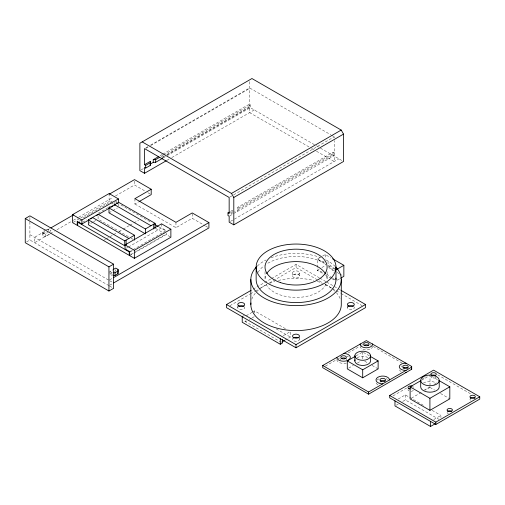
<?xml version="1.0" encoding="UTF-8"?>
<svg xmlns="http://www.w3.org/2000/svg" width="505" height="505" viewBox="0 0 505 505"><rect width="100%" height="100%" fill="white"/><g stroke="black" fill="none" stroke-linecap="round" stroke-linejoin="round"><path stroke-width="0.38" stroke-dasharray="2.52 1.89" d="M49.711 234.156L45.191 236.763L42.868 235.425L42.975 231.126L45.299 229.781M42.868 235.425L42.975 231.126M237.874 208.533L237.962 207.132L333.073 152.226L334.234 152.895L237.874 208.533L237.874 211.216L237.962 207.132M361.454 345.306L362.685 344.593M145.894 147.814L147.94 146.633M150.673 145.055L249.609 87.933L330.826 134.816M145.894 148.35L149.991 145.983M150.673 145.591L249.609 88.47M160.035 155.755L162.067 154.581M162.749 154.189L249.609 104.036L250.777 104.712L250.777 107.395L166.536 156.013M161.101 156.481L163.14 155.306M163.816 154.915L250.777 104.712M162.067 157.251L164.106 156.077M166.82 154.511L249.609 106.725L250.777 107.395M141.242 169.825L143.287 168.645M162.37 157.629L164.415 156.449M167.142 154.871L249.609 107.262L315.682 145.402M163.14 157.977L165.855 156.405M167.048 160.3L169.093 159.113M171.826 157.541L254.261 109.945M26.576 241.933L29.902 240.014L108.941 285.653M44.749 231.441L34.548 237.331L34.548 242.703L54.269 231.315M47.47 229.87L49.509 228.696M42.975 233.809L45.886 232.13L47.981 232.085M42.868 232.736L45.191 234.08L47.129 232.963M49.711 231.473L51.005 230.728L48.682 229.384L45.886 229.447M56.989 229.743L72.632 220.71M73.313 220.319L78.073 217.573M78.755 217.182L112.754 197.55M115.475 195.978L134.519 184.982L145.194 191.149M73.263 222.269L80.024 218.362M80.699 217.977L109.105 201.577L110.437 202.341M83.319 217.832L113.758 200.258M79.051 221.367L81.078 220.199M82.643 222.219L86.702 219.877M98.197 213.243L107.666 207.776M108.348 207.385L110.374 206.21M92.939 222.105L89.72 223.961L89.72 221.865M93.583 221.733L96.158 220.243M108.992 212.832L112.211 210.976M112.855 210.604L117.362 208.003M134.923 198.642L134.923 204.007L138.313 202.05M103.468 240.494L105.501 239.32M106.176 238.928L112.937 235.027M113.612 234.636L116.32 233.07M119.022 231.511L122.406 229.56M123.081 229.169L129.173 225.653M129.848 225.262L133.225 223.311M133.907 222.92L138.641 220.186M126.408 248.176L127.759 247.393M128.434 247.002L161.575 227.869L166.227 230.551L129.703 251.641M130.378 251.787L132.411 250.613M134.923 204.007L175.955 227.698L192.228 218.305L204.91 225.621M229.838 197.064L334.234 136.786L334.234 139.86M130.593 254.589L134.652 252.248M135.327 251.856L165.76 234.282M129.703 255.637L133.086 253.687M133.762 253.295L166.227 234.554L170.879 237.236M109.926 271.45L112.249 272.795L112.249 275.477L109.926 274.139L109.926 271.45L112.508 269.96M109.926 274.139L113.795 271.898M114.446 271.526L115.733 270.781L115.733 269.436M109.623 279.89L112.344 278.318M230.596 211.393L232.546 210.263L232.546 212.946L229.295 214.827M230.444 212.82L233.026 211.33M237.962 209.821L333.073 154.909L334.234 155.578L234.964 212.895L234.964 210.206M109.623 285.256L112.344 283.69M229.8 215.875L234.32 213.268M230.52 221.367L338.887 158.804M253.119 289.182L264.027 282.882M264.708 282.491L270.838 278.943M271.52 278.552L296.063 264.386L319.217 277.75M229.939 305.702L249.71 294.289M250.392 293.897L254.482 291.53M255.164 291.139L258.573 289.169M259.254 288.778L266.754 284.448M269.481 282.876L296.063 267.524L322.626 282.857M319.905 257.651L317.228 259.198L317.228 267.076M322.581 256.111L325.252 254.564L330.567 257.632M319.236 269.07L317.228 270.232L317.228 267.865M321.912 267.53L325.252 265.598L325.252 264.02M242.223 316.73L244.382 315.48M246.194 315.776L252.039 312.406M252.689 312.027L254.634 310.903L285.672 328.824M246.844 320.934L245.544 321.685L245.544 320.303M249.445 319.431L251.389 318.308M252.039 317.935L254.634 316.433M337.163 280.193L339.84 278.653M283.248 335.673L290.394 331.551L290.394 337.081L287.793 338.577M285.199 340.08L287.143 338.95M325.403 366.125L336.172 359.907M338.192 358.739L339.543 357.963M348.242 352.938L359.547 346.405M356.006 355.873L362.034 352.395M348.633 368.132L353.323 365.424M357.344 363.101L360.696 361.17M393.067 395.876L407.251 387.688M422.117 379.103L426.169 376.762M421.385 380.347L430.007 375.366L430.007 387.417L425.368 390.1M398.218 399.013L405.345 394.897L423.461 405.357M396.273 405.18L398.218 404.057M402.75 401.437L405.345 399.941L438.902 419.314M424.061 390.232L429.963 386.83M433.896 384.558L435.865 383.421M411.436 398.142L422.717 391.634M433.782 419.548L440.916 415.432L440.916 417.591M324.437 262.095L317.228 259.198L325.864 264.184M322.278 272.17L317.228 270.232L324.538 274.449M326.602 274.089L332.233 277.883M331.507 135.214L334.234 136.786M316.364 145.8L319.779 147.769M320.46 148.161L342.87 161.101M308.984 146.911L249.609 112.628L249.609 79.878M311.718 148.483L313.763 149.663M316.49 151.241L334.234 161.486L334.234 140.624M328.521 265.718L334.499 269.165M328.572 267.517L334.55 270.964M337.207 272.498L339.202 273.653M339.865 274.032L342.523 275.566M325.201 274.834L331.179 278.28M331.842 278.665L335.831 280.969M319.899 278.148L326.028 281.683M326.71 282.074L337.605 288.368M338.287 288.759L340.332 289.939M325.346 284.429L331.476 287.97M332.157 288.361L335.566 290.331M336.248 290.722L340.332 293.083M341.014 293.474L362.123 305.664M147.864 192.689L151.197 194.614M205.573 226.006L208.912 227.938M437.677 374.824L471.607 394.411M431.377 376.156L438.207 380.095M373.195 346.411L402.075 363.089M115.746 201.407L117.078 202.177M115.576 201.849L116.933 202.631M121.004 204.98L131.856 211.241M132.531 211.633L151.519 222.598M158.98 226.903L165.76 230.823M111.1 202.726L113.758 204.26M155.59 228.411L164.409 233.499M430.007 387.417L434.635 390.087M440.575 393.515L449.816 398.855M363.379 352.395L369.408 355.873M364.717 361.17L368.069 363.101M372.09 365.424L378.119 368.902M432.192 410.395L440.916 415.432M128.409 236.637L98.084 219.132L98.084 215.641M131.104 238.19L133.124 239.357M276.222 328.9L290.394 337.081M281.304 342.327L244.382 321.01L244.382 319.627M29.902 234.648L108.259 279.89M109.61 280.666L113.593 282.964M109.61 286.032L113.593 288.336M370.045 344.593L371.282 345.306M335.232 269.102L328.042 263.692L328.042 261.06M332.833 278.331L335.232 280.13M405.345 394.897L405.345 399.941M362.704 352.004L362.704 359.282M347.371 306.062L347.371 307.627M333.073 152.226L333.073 154.909M327.107 271.753L327.107 279.524A31.039 17.921 0 0 0 326.047 274.884M325.252 254.564L325.252 259.292M299.534 272.864A3.466 2.001 0 0 1 294.333 274.6A3.466 2.001 0 0 1 294.333 271.135A3.466 2.001 0 0 1 299.534 272.864L299.534 276.008A3.466 2.001 0 0 1 294.333 277.744A3.466 2.001 0 0 1 294.333 274.272A3.466 2.001 0 0 1 299.534 276.008M299.465 336.936L299.465 339.291M296.063 264.386L296.063 267.524M292.597 272.864L292.597 276.008M265.024 271.753L265.024 279.524A31.039 17.921 0 0 1 266.078 274.884M254.634 310.903L254.634 312.98M237.754 306.099L237.754 307.671M192.228 213.703L192.228 218.305M175.955 222.333L175.955 227.698M166.227 233.165L166.227 234.554M161.575 223.841L161.575 227.869M134.519 181.15L134.519 184.982M118.707 203.736L118.707 205.832M114.218 202.448L114.218 203.837M109.105 193.548L109.105 201.577M48.682 229.384L48.682 230.728M45.191 234.08L45.191 236.763M29.902 217.421L29.902 240.014M448.389 413.683A2.695 1.559 0 0 1 447.039 412.339M413.305 390.201A2.695 1.559 0 0 1 410.704 391.356M408.798 390.902A2.695 1.559 0 0 1 408.097 389.399M411.398 388.97A2.695 1.559 0 0 1 410.704 389.02M412.61 386.363A2.695 1.559 0 0 1 413.399 387.468M435.935 377.361A2.695 1.559 0 0 1 432.57 378.018A2.695 1.559 0 0 1 430.999 376.174M470.729 400.219A2.695 1.559 0 0 1 469.94 399.114M423.411 383.042A9.273 5.353 0 0 1 436.522 383.042M357.136 357.691A7.872 4.545 0 0 1 367.766 357.426M346.285 359.099A2.796 1.616 0 0 1 346.285 359.932M340.888 359.932A2.796 1.616 0 0 1 340.888 359.099M380.038 382.5A2.796 1.616 0 0 1 379.943 382.083M377.967 384.873A6.742 3.889 0 0 1 376.9 384.065L376.225 383.125A6.742 3.889 0 0 1 375.991 382.121M376.9 380.177A6.742 3.889 0 0 1 379.362 378.75M386.104 378.75A6.742 3.889 0 0 1 387.499 379.369M401.115 371.51A6.23 3.598 0 0 1 399.499 369.9M401.115 366.422A6.23 3.598 0 0 1 402.403 365.854M372.595 346.361A6.23 3.598 0 0 1 366.365 349.959A6.23 3.598 0 0 1 360.134 346.361M346.436 363.044A6.742 3.889 0 0 1 341.841 363.278L340.212 362.887A6.742 3.889 0 0 1 336.848 359.516M346.954 356.145A6.742 3.889 0 0 1 348.349 356.764M326.047 284.163A31.039 17.921 0 0 1 296.063 297.445A31.039 17.921 0 0 1 266.078 284.163M258.169 272.283A39.92 23.047 0 0 1 264.109 265.712M267.839 263.225A39.92 23.047 0 0 1 324.292 263.225M328.023 265.712A39.92 23.047 0 0 1 333.963 272.283M353.841 306.63A3.466 2.001 0 0 1 350.836 309.634A3.466 2.001 0 0 1 347.831 306.63M299.345 338.773A3.466 2.001 0 0 1 295.993 341.298A3.466 2.001 0 0 1 292.647 338.773M257.399 265.983A45.223 26.108 0 0 1 266.066 259.987M271.141 257.739A45.223 26.108 0 0 1 320.991 257.739M326.066 259.987A45.223 26.108 0 0 1 335.232 266.47M251.78 299.2A45.223 26.108 0 0 1 260.189 288.595M260.801 288.147A45.223 26.108 0 0 1 266.754 284.605M269.638 283.305A45.223 26.108 0 0 1 274.821 281.436M278.394 280.458A45.223 26.108 0 0 1 313.738 280.458M317.304 281.436A45.223 26.108 0 0 1 322.493 283.305M325.372 284.605A45.223 26.108 0 0 1 332.536 289.056M333.117 289.517A45.223 26.108 0 0 1 335.232 291.435M336.355 292.629A45.223 26.108 0 0 1 340.351 299.2M244.224 306.668A3.466 2.001 0 0 1 241.22 309.672A3.466 2.001 0 0 1 238.221 306.668"/><path stroke-width="0.76" d="M113.65 275.446L115.045 275.414L117.955 273.742L118.063 269.436L115.733 268.098L113.152 269.588M117.955 273.742L118.063 269.436M144.531 173.297L144.531 167.389L145.692 168.064L150.25 165.419L150.345 161.354L144.531 164.706L144.531 148.603L229.156 197.455L229.156 213.564L227.989 212.895L227.989 215.578L229.156 216.247L229.156 222.156L233.802 224.839L343.533 161.486L343.533 134.103L341.21 130.075L251.938 78.534L139.879 143.231L139.879 170.614L144.531 173.297L166.366 160.691M150.25 165.419L150.345 161.354M360.216 343.848L360.134 344.189A6.23 3.598 0 0 0 366.365 347.787A6.23 3.598 0 0 0 372.595 344.189L372.52 343.848M322.708 365.5L368.599 392L411.67 367.129L411.67 366.453L366.365 340.591L322.708 365.5L322.708 367.678L368.599 394.171L411.67 369.269L411.67 368.593M25.25 218.539L29.902 215.856L113.593 264.178L113.593 288.336L108.941 291.019L25.25 242.703L25.25 218.539L108.941 266.861L113.593 264.178M150.345 164.018L153.249 162.345L153.249 159.675L158.677 156.537M144.531 164.706L145.692 165.381L150.25 162.749M153.249 159.675L155.666 159.618L159.744 157.27M153.249 162.345L155.666 162.288L162.459 158.368M88.646 220.123L81.886 224.031L77.233 221.348L77.233 225.344L72.581 222.661L72.581 214.631L109.105 193.548L118.404 198.913L118.404 202.941L117.053 203.723M50.872 227.906L73.313 214.953M109.358 194.141L134.519 179.616L151.197 189.249L151.197 194.614L138.995 201.659M72.581 214.631L81.886 220.003L118.404 198.913M126.098 240.083L126.098 244.969L124.754 245.746L88.369 224.744L88.369 219.858L98.084 214.246L134.469 235.248L134.469 240.134M108.992 207.946L145.377 228.954L145.377 233.84L108.992 212.832L108.992 207.946L118.707 202.341L155.092 223.343L155.092 228.228M90.673 218.955L92.03 218.173M96.764 215.439L109.61 208.022M110.967 207.239L112.994 206.065M114.345 205.289L115.702 204.506M151.197 189.249L134.923 198.642L175.955 222.333L192.228 212.933L208.912 222.566L208.912 227.938L113.707 282.901M88.369 219.858L124.754 240.86L134.469 235.248M145.377 228.954L155.092 223.343M125.057 244.925L161.575 223.841L170.879 229.213L170.879 237.236L134.355 258.326L129.703 255.637L129.703 251.641L125.057 248.952L125.057 244.925L134.355 250.297L170.879 229.213M142.202 141.886L231.479 193.428L341.21 130.075M233.802 224.839L233.802 197.455L343.533 134.103M113.65 272.763L115.045 272.732L117.955 271.052M113.707 277.535L208.912 222.566M227.989 212.895L229.295 212.144M341.014 290.337L365.532 304.49L365.532 307.627L295.993 347.775L226.53 307.671L226.53 304.528L251.073 290.362M336.494 269.55L343.855 265.302L343.855 276.336L340.509 278.268M281.954 341.954L284.549 340.452M242.223 316.73L242.223 322.259L280.3 344.246L282.465 342.996L282.465 339.543M226.53 304.528L295.993 344.637L365.532 304.49M370.746 356.65L378.119 360.905L378.119 368.902L362.704 377.803L347.295 368.902L347.295 360.905L355.337 356.265M347.295 360.905L362.704 369.805L378.119 360.905M389.683 395.491L433.599 370.14L479.75 396.778L479.75 399.114L435.834 424.471L389.683 397.826L389.683 395.491L435.834 422.136L479.75 396.778M438.889 380.492L449.816 386.798L449.816 398.855L429.919 410.344L410.11 398.906L410.11 386.855L420.722 380.726M410.11 386.855L429.919 398.293L449.816 386.798M394.973 400.882L394.973 405.925L430.544 426.466L435.083 423.846M406.108 370.342L405.515 370.386A6.23 3.598 0 0 1 399.285 366.794A6.23 3.598 0 0 1 405.515 363.196L406.108 363.24M405.515 372.564L406.108 372.52M332.561 258.781L343.855 265.302M154.909 224.555L158.305 226.511M114.591 204.714L150.976 225.722M92.484 217.478L128.87 238.486M231.479 193.428L233.802 197.455M439.236 380.41A9.273 5.353 0 0 1 425.33 385.05A9.273 5.353 0 0 1 425.33 375.777A9.273 5.353 0 0 1 439.236 380.41L439.236 386.83A9.273 5.353 0 0 1 429.963 392.183A9.273 5.353 0 0 1 420.69 386.83L420.69 380.41M435.834 422.136L435.834 424.471M430.544 421.416L430.544 426.466M429.919 398.293L429.919 410.344M411.67 366.453L411.67 369.269M370.582 355.754A7.872 4.545 0 0 1 358.771 359.686A7.872 4.545 0 0 1 358.771 351.815A7.872 4.545 0 0 1 370.582 355.754L370.582 360.905A7.872 4.545 0 0 1 361.681 365.412A7.872 4.545 0 0 1 355.097 359.73M368.599 392L368.599 394.171M362.704 369.805L362.704 377.803M354.832 355.754L354.832 360.905M341.285 279.524L341.285 304.49A45.223 26.108 0 0 1 294.756 330.586A45.223 26.108 0 0 1 250.916 302.981M335.983 267.094A39.92 23.047 0 0 1 276.102 287.055A39.92 23.047 0 0 1 276.102 247.134A39.92 23.047 0 0 1 335.983 267.094L335.983 279.524M295.993 344.637L295.993 347.775M280.3 338.716L280.3 344.246M256.149 267.094L256.149 279.524A39.92 23.047 0 0 0 297.363 302.558A39.92 23.047 0 0 0 335.901 278.021M250.84 279.524L250.84 304.49M155.666 159.618L155.666 162.288M153.741 224.125L153.741 229.011M145.692 165.381L145.692 168.064M134.355 250.297L134.355 258.326M124.754 240.86L124.754 245.746M115.045 272.732L115.045 275.414M108.941 266.861L108.941 291.019M81.886 220.003L81.886 224.031M447.828 411.234A2.695 1.559 0 0 1 451.64 411.234M408.798 388.698A2.695 1.559 0 0 1 410.003 388.294M410.003 388.97A2.695 1.559 0 0 1 408.21 386.868A2.695 1.559 0 0 1 412.048 386.117M431.693 375.48A2.695 1.559 0 0 1 435.506 375.48M431.693 375.348A2.695 1.559 0 0 1 432.463 372.835A2.695 1.559 0 0 1 436.288 374.11A2.695 1.559 0 0 1 432.905 375.745M470.3 398.338A2.695 1.559 0 0 1 474.971 398.338M382.733 383.838A6.742 3.889 0 0 1 376.9 381.894L376.225 380.953A6.742 3.889 0 0 1 381.856 376.086A6.742 3.889 0 0 1 389.475 379.943M343.583 353.449A6.742 3.889 0 0 1 350.268 357.849A6.742 3.889 0 0 1 341.841 361.1L340.212 360.715A6.742 3.889 0 0 1 336.848 357.344M341.165 358.708A2.796 1.616 0 0 1 346.007 358.708M380.315 381.281A2.796 1.616 0 0 1 385.157 381.281M403.141 368.139A2.746 1.584 0 0 1 407.895 368.139M363.991 345.565A2.746 1.584 0 0 1 366.365 344.77L367.078 344.827A2.746 1.584 0 0 1 368.745 345.565M266.76 273.609A31.039 17.921 0 0 1 296.063 261.603A31.039 17.921 0 0 1 325.365 273.609M348.387 306.213A3.466 2.001 0 0 1 353.292 306.213M292.988 338.293A3.466 2.001 0 0 1 298.449 337.877M335.806 267.063A45.223 26.108 0 0 1 295.475 305.632A45.223 26.108 0 0 1 256.9 266.47M238.77 306.257A3.466 2.001 0 0 1 243.675 306.257M129.242 251.907L77.701 222.149L77.701 225.615L129.242 255.372L129.242 251.907M447.828 411.102A2.695 1.559 0 0 0 452.341 410.407A2.695 1.559 0 0 0 449.04 408.501A2.695 1.559 0 0 0 447.828 411.102M470.729 397.883A2.695 1.559 0 0 0 475.243 397.183A2.695 1.559 0 0 0 471.935 395.276A2.695 1.559 0 0 0 470.729 397.883M404.145 368.164A2.746 1.584 0 0 0 408.261 366.794A2.746 1.584 0 0 0 404.145 365.418A2.746 1.584 0 0 0 404.145 368.164M364.995 345.559A2.746 1.584 0 0 0 369.111 344.189A2.746 1.584 0 0 0 364.995 342.813A2.746 1.584 0 0 0 364.995 345.559M381.338 381.344A2.796 1.616 0 0 0 385.53 379.943A2.796 1.616 0 0 0 381.338 378.548A2.796 1.616 0 0 0 381.338 381.344M342.188 358.739A2.796 1.616 0 0 0 346.38 357.344A2.796 1.616 0 0 0 342.188 355.943A2.796 1.616 0 0 0 342.188 358.739M280.546 282.617A31.039 17.921 0 0 0 327.107 267.094A31.039 17.921 0 0 0 280.546 251.572A31.039 17.921 0 0 0 280.546 282.617M348.387 305.904A3.466 2.001 0 0 0 354.188 305.007A3.466 2.001 0 0 0 349.94 302.552A3.466 2.001 0 0 0 348.387 305.904M293.544 337.567A3.466 2.001 0 0 0 299.345 336.671A3.466 2.001 0 0 0 295.097 334.215A3.466 2.001 0 0 0 293.544 337.567M238.77 305.948A3.466 2.001 0 0 0 244.571 305.045A3.466 2.001 0 0 0 240.323 302.596A3.466 2.001 0 0 0 238.77 305.948"/></g></svg>
